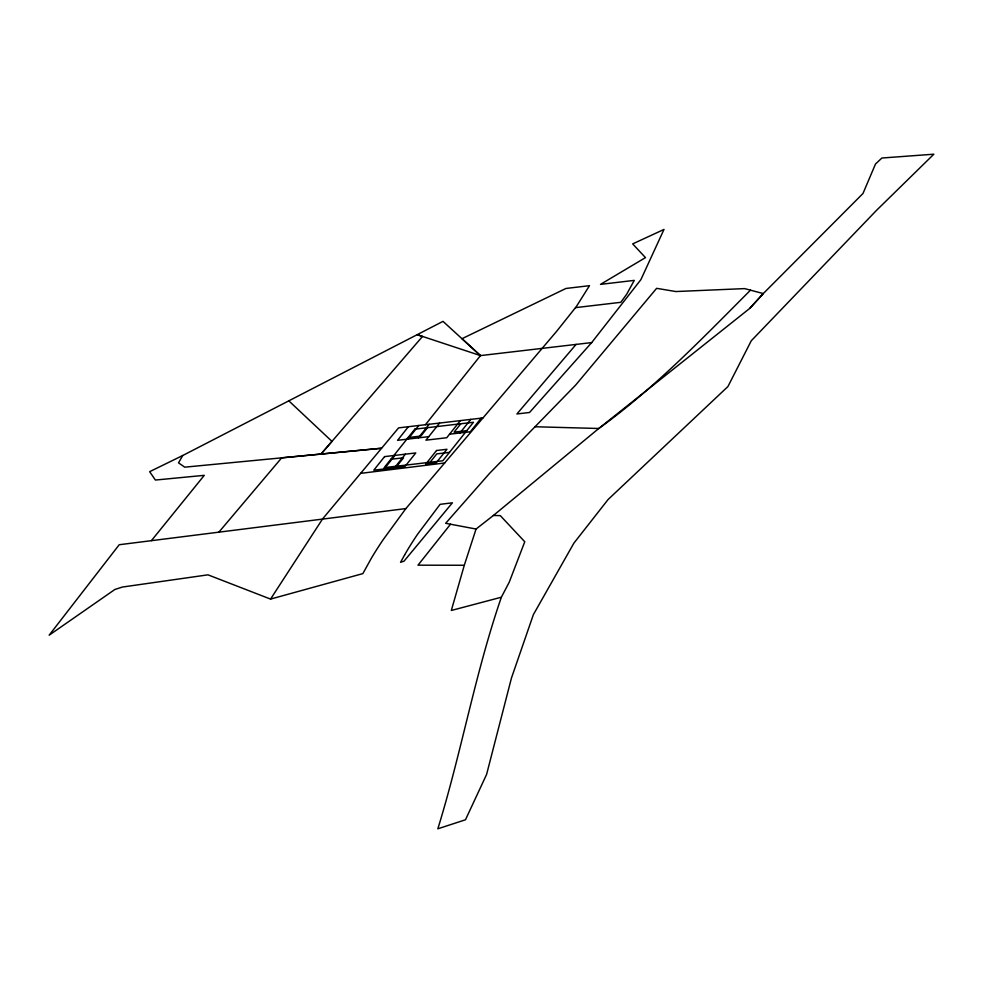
<?xml version="1.0" encoding="UTF-8"?>
<svg xmlns="http://www.w3.org/2000/svg" width="983" height="983" viewBox="0 0 983 983"><rect width="100%" height="100%" fill="white"/><g stroke="black" fill="none" stroke-linecap="round" stroke-linejoin="round"><path stroke-width="1.47" d="M464.295 565.262L451.32 610.468L501.367 597.222L509.219 582.231L524.762 541.744L500.286 515.62L493.38 515.497L476.055 529.038L464.295 565.262L417.996 565.176L450.533 524.209M501.367 597.222C475.182 672.986 461.494 752.253 437.84 828.804L465.475 819.773L486.597 774.432L511.467 678L533.388 614.608L573.863 543.181L608.108 499.499L727.924 386.552L751.282 340.757L876.431 210.436L933.85 154.196L881.911 158.017L875.509 163.989L862.976 193.504L763.275 293.573L749.796 308.355L598.782 428.49L493.38 515.497M575.485 307.642L620.814 302.309L626.699 294.2L634.256 280.388L600.515 284.37L645.475 257.62L632.671 243.895L663.992 229.444L640.904 279.627L591.68 342.588L480.466 355.6L443.001 321.367L182.764 455.498L178.513 462.846L184.743 467.171L381.601 448.236L281.666 457.845L218.939 532.086M425.43 424.717L480.466 355.6L461.985 338.705L565.925 288.474L589.481 285.684L576.345 306.573L556.476 331.517L405.868 508.592L119.213 544.729L49.15 635.19L114.876 589.481L122.383 587.048L207.966 574.834L270.558 599.089L322.571 518.938L398.594 427.875L482.936 417.959M405.856 508.592L383.173 539.679A581.371 233.684 -23.9 0 0 371.255 558.418L362.862 573.605L270.558 599.089M408.387 426.72L397.574 440.31L428.76 436.649M384.169 468.977L394.982 455.387M407.97 439.082L418.783 425.504M394.564 467.761L405.377 454.171M418.365 437.865L429.178 424.275M396.862 466.163L403.534 457.795L390.841 459.282M427.507 427.679L420.847 436.059L408.154 437.546M439.573 423.059L425.946 440.175L446.737 437.73L460.363 420.613M430.124 462.256L436.796 453.876L449.477 452.389M460.781 423.771L454.109 432.139L466.79 430.652M459.946 432.975L470.759 419.385M481.154 418.168L470.341 431.758L449.55 434.203M151.419 540.638L204.28 475.342L155.388 480.048L149.649 471.68L182.764 455.498M576.087 344.406L516.911 413.966L529.542 412.479L591.68 342.588M749.82 308.343L763.275 293.573L744.623 288.609L675.812 291.546L656.632 288.326L575.51 385.238L489.706 473.216L445.655 523.3L476.055 529.038M750.496 290.169C702.083 338.68 654.543 388.297 598.782 428.49L535.231 426.757M360.601 473.376L444.672 462.981M480.466 355.6L417.296 334.699L422.518 336.444L321.023 454.06L331.971 441.379L289.162 401.175M404.64 554.904L400.56 562.301L404.001 561.195L452.401 502.804L440.101 504.34L417.75 534.002A545.074 219.086 -23.9 0 0 404.64 554.904M384.586 456.616L373.773 470.193L404.959 466.532L415.772 452.942L384.586 456.616M414.826 429.166L384.169 467.662L442.805 460.769L473.462 422.272L414.826 429.166M436.563 450.497L425.75 464.087L436.145 462.87L446.958 449.28L436.563 450.497"/></g></svg>
